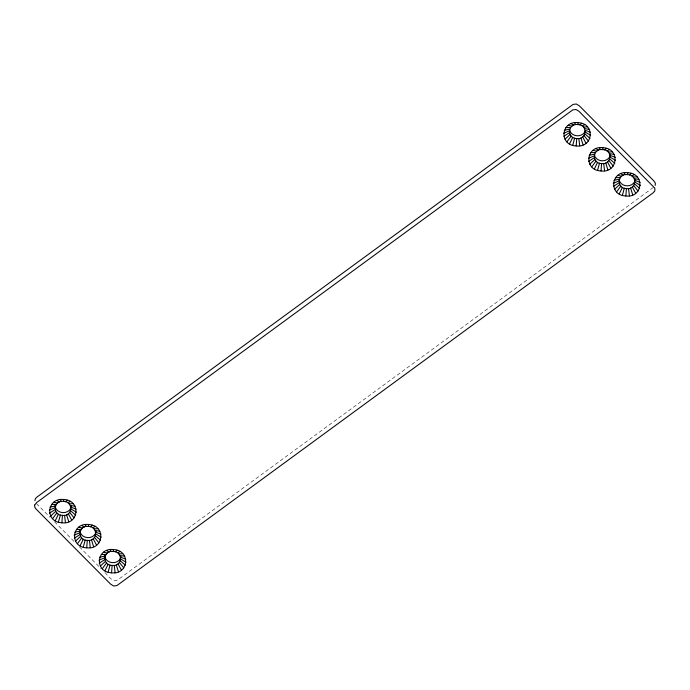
<?xml version="1.0" encoding="UTF-8"?>
<svg xmlns="http://www.w3.org/2000/svg" width="690" height="690" viewBox="0 0 690 690"><rect width="100%" height="100%" fill="white"/><g stroke="black" fill="none" stroke-linecap="round" stroke-linejoin="round"><path stroke-width="0.52" stroke-dasharray="3.45 2.59" d="M653.327 187.456L118.628 579.255C112.884 583.904 107.571 574.908 104.225 571.846M36.484 503.605L50.034 517.259M54.553 521.804L74.115 541.521M79.385 546.825L101.214 568.819"/><path stroke-width="1.03" d="M61.902 522.796C44.41 522.244 46.523 497.352 63.79 499.5C81.282 500.06 79.169 524.952 61.902 522.796L62.454 515.361C52.147 515.482 53.466 499.724 63.584 501.44C73.89 501.32 72.571 517.077 62.454 515.361M86.733 547.817C69.242 547.265 71.355 522.373 88.631 524.529C106.122 525.081 104.009 549.973 86.733 547.817L87.294 540.382C76.978 540.503 78.298 524.745 88.424 526.461C98.73 526.341 97.411 542.099 87.294 540.382M111.573 572.838C94.082 572.286 96.195 547.394 113.462 549.551C130.953 550.102 128.84 574.994 111.573 572.838L112.125 565.412C101.818 565.524 103.138 549.766 113.255 551.482C123.562 551.362 122.251 567.12 112.125 565.412M576.184 145.952C558.693 145.392 560.815 120.509 578.082 122.656C595.573 123.217 593.46 148.109 576.184 145.952L576.745 138.518C566.438 138.638 567.749 122.88 577.875 124.588C588.182 124.476 586.862 140.234 576.745 138.518M601.025 170.973C583.533 170.413 585.646 145.53 602.922 147.677C620.405 148.238 618.292 173.13 601.025 170.973L601.577 163.539C591.27 163.659 592.589 147.901 602.706 149.618C613.022 149.497 611.702 165.255 601.577 163.539M625.865 195.995C608.373 195.442 610.486 170.551 627.753 172.698C645.245 173.259 643.132 198.151 625.865 195.995L626.417 188.56C616.11 188.68 617.429 172.923 627.546 174.639C637.853 174.518 636.534 190.276 626.417 188.56M63.584 501.44L63.79 499.5M88.424 526.461L88.631 524.529M113.255 551.482L113.462 549.551M577.875 124.588L578.082 122.656M602.706 149.618L602.922 147.677M627.546 174.639L627.753 172.698M58.426 522.132L60.375 514.964M83.266 547.153L85.215 539.985M108.106 572.174L110.055 565.007M572.717 145.288L574.667 138.121M597.557 170.309L599.507 163.142M622.389 195.33L624.338 188.163M655.198 185.403L655.379 183.212L653.861 180.892L579.35 105.829L576.297 103.992L573.062 104.431L37.019 497.041L35.457 498.577L34.854 500.733M55.26 520.717L58.477 514.119M80.092 545.738L83.317 539.14M104.932 570.759L108.158 564.161M569.552 143.874L572.769 137.275M594.383 168.895L597.609 162.297M619.223 193.916L622.449 187.318M52.604 518.656L56.899 512.886M77.444 543.677L81.731 537.907M102.284 568.698L106.571 562.928M566.895 141.804L571.182 136.042M591.735 166.833L596.022 161.063M616.567 191.855L620.862 186.084M65.662 501.837L67.266 500.172M90.494 526.858L92.098 525.193M115.334 551.879L116.938 550.215M579.945 124.993L581.549 123.32M604.785 150.015L606.389 148.341M629.625 175.036L631.229 173.371M50.655 516.077L55.726 511.35M75.486 541.098L80.566 536.371M100.326 566.119L105.398 561.393M564.938 139.233L570.018 134.498M589.778 164.255L594.858 159.519M614.618 189.276L619.689 184.541M563.816 136.318L569.345 132.756M588.656 161.339L594.185 157.786M49.525 513.162L55.053 509.608M613.488 186.36L619.016 182.807M74.365 538.183L79.893 534.629M99.205 563.204L104.733 559.65M563.601 133.274L569.216 130.936M588.441 158.295L594.056 155.957M613.272 183.316L618.887 180.978M49.309 510.117L54.924 507.78M74.149 535.138L79.764 532.801M98.989 560.159L104.604 557.822M581.843 125.839L584.723 124.735M606.683 150.86L609.555 149.756M631.523 175.881L634.395 174.777M67.551 502.682L70.432 501.578M92.391 527.703L95.272 526.599M117.231 552.725L120.103 551.629M564.308 130.289L569.638 129.159M589.148 155.31L594.478 154.18M613.979 180.332L619.309 179.202M50.016 507.133L55.347 506.003M74.856 532.154L80.187 531.024M99.688 557.175L105.018 556.045M583.43 127.072L587.371 126.805M608.269 152.093L612.211 151.826M633.101 177.114L637.051 176.847M69.138 503.916L73.088 503.648M93.978 528.937L97.92 528.669M118.818 553.958L122.76 553.691M565.886 127.581L570.578 127.538M590.726 152.611L595.418 152.559M615.558 177.632L620.258 177.58M51.595 504.433L56.295 504.381M76.435 529.454L81.127 529.403M101.275 554.475L105.967 554.424M584.602 128.607L589.329 129.375M609.434 153.629L614.169 154.396M634.274 178.65L639 179.426M70.311 505.459L75.038 506.227M95.142 530.481L99.877 531.248M119.982 555.502L124.718 556.269M568.232 125.338L571.984 126.192M593.072 150.36L596.824 151.214M617.904 175.381L621.656 176.235M53.941 502.182L57.693 503.036M78.781 527.203L82.533 528.057M103.621 552.224L107.373 553.087M585.267 130.35L590.45 132.29M610.107 155.371L615.29 157.311M634.947 180.392L640.13 182.333M70.984 507.193L76.167 509.134M95.815 532.214L100.999 534.155M120.655 557.244L125.839 559.176M571.191 123.7L573.752 125.218M596.022 148.721L598.592 150.239M620.862 173.742L623.424 175.26M56.899 500.543L59.461 502.061M81.731 525.564L84.301 527.082M106.571 550.586L109.132 552.104M585.396 132.178L590.666 135.344M610.236 157.199L615.506 160.365M635.076 182.22L640.346 185.386M71.113 509.022L76.383 512.187M95.945 534.043L101.214 537.208M120.784 559.064L126.054 562.229M584.982 133.955L589.959 138.319M609.813 158.976L614.799 163.34M634.653 183.997L639.639 188.361M70.691 510.798L75.676 515.163M95.522 535.82L100.507 540.184M120.362 560.841L125.347 565.205M633.705 185.619L638.06 191.07M608.873 160.597L613.22 166.049M584.033 135.576L588.38 141.027M119.422 562.462L123.769 567.913M94.582 537.441L98.929 542.892M69.742 512.42L74.089 517.871M624.217 172.828L625.433 174.717M599.386 147.807L600.593 149.687M574.546 122.786L575.762 124.666M109.934 549.68L111.142 551.56M85.094 524.65L86.31 526.539M60.254 499.629L61.47 501.518M632.307 186.964L635.714 193.312M607.467 161.943L610.874 168.291M582.627 136.913L586.034 143.27M118.016 563.808L121.423 570.164M93.176 538.786L96.583 545.135M68.344 513.765L71.743 520.113M630.539 187.939L632.756 194.951M605.699 162.918L607.916 169.93M580.868 137.897L583.085 144.909M116.248 564.782L118.464 571.794M91.408 539.761L93.633 546.773M66.576 514.74L68.793 521.752M628.53 188.482L629.401 195.865M603.69 163.461L604.561 170.844M578.858 138.44L579.721 145.823M114.238 565.334L115.109 572.709M89.407 540.313L90.269 547.688M64.567 515.283L65.438 522.666M120.957 556.312A8.116 6.986 3.6 0 1 112.297 562.661A8.116 6.986 3.6 0 1 104.777 555.079M96.117 531.291A8.116 6.986 3.6 0 1 87.466 537.639A8.116 6.986 3.6 0 1 79.937 530.058M71.286 506.27A8.116 6.986 3.6 0 1 62.626 512.618A8.116 6.986 3.6 0 1 55.097 505.037M635.249 179.469A8.116 6.986 3.6 0 1 627.65 185.834A8.116 6.986 3.6 0 1 619.189 180.055M610.409 154.448A8.116 6.986 3.6 0 1 602.81 160.813A8.116 6.986 3.6 0 1 594.357 155.034M585.155 131.204A8.116 6.986 3.6 0 1 576.918 135.766A8.116 6.986 3.6 0 1 569.517 130.013M34.595 505.132L34.845 507.357L36.139 509.108L110.65 584.171L113.703 586.008L116.938 585.568L652.982 192.959L654.853 190.897L654.81 188.146L579.005 111.323L575.952 109.486L572.717 109.926L36.674 502.544L34.595 505.132"/></g></svg>
